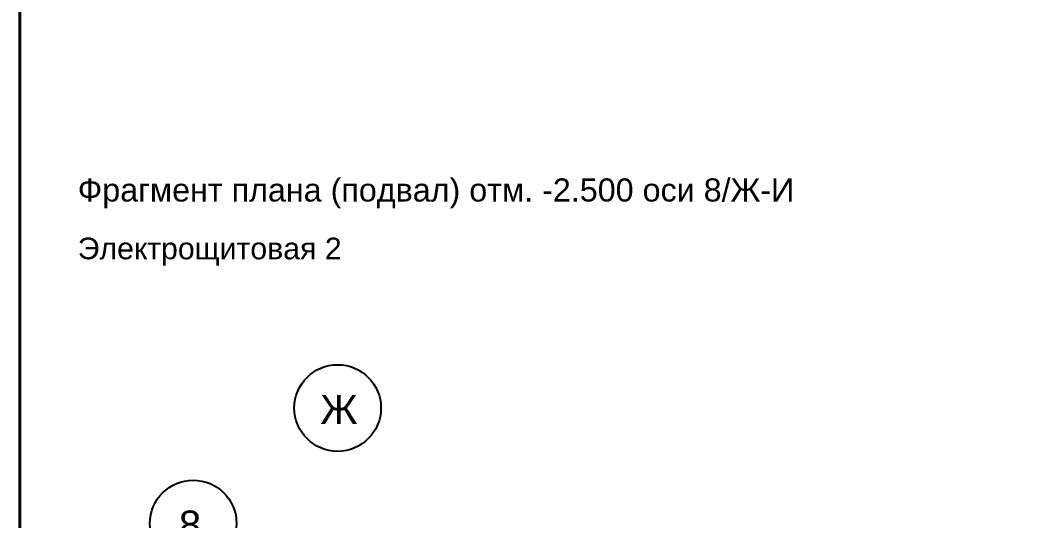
# Model space of a CAD drawing. Header units: millimetres. Extents: x 0 to 351840, y -132678 to 32417.
# Drawn here: x 2520 to 2589, y 159.4 to 194.1 of the extents above; entities that cross this region are included whole.
import ezdxf
from ezdxf.enums import TextEntityAlignment as Align

# ---------------------------------------------------------------- set-up
doc = ezdxf.new("R2010")
doc.units = ezdxf.units.MM
for name, color, linetype in [('AGPT-FRAME', 7, 'Continuous'), ('AGPT-MARK', 7, 'Continuous'), ('AGPT-TEXT', 7, 'Continuous')]:
    doc.layers.add(name, color=color, linetype=linetype)
doc.layers.add('MMX_Штамп', color=7, linetype='Continuous', lineweight=40)
doc.styles.add('AGPT', font='arial.ttf')
doc.styles.add('MMX_Текст', font='isocpeui.ttf', dxfattribs={"height": 200})
doc.styles.get("Standard").update_dxf_attribs({"font": 'arial.ttf'})

# ---------------------------------------------------------------- blocks, each defined once
blk = doc.blocks.new('*U980')
at = {"lineweight": -2}
blk.add_lwpolyline([(-40000, 29200), (-500, 29200), (-500, 500), (-40000, 500)], close=True, dxfattribs=at)
at = {"lineweight": 30, "flags": 104}
for tag, height, p in [('НАИМЕНОВАНИЕ_КОМПЛЕКСА_ИЛИ_НАИМЕНОВАНИЕ_МИКРОРАЙОНА', 200, (-6912.3, 4362.5)), ('НАИМЕНОВАНИЕ_ЗДАНИЯ_СООРУЖЕНИЯ', 250, (-9284.2, 3136)), ('НАИМЕНОВАНИЕ_ЧЕРТЕЖА', 250, (-9168.5, 1636))]:
    blk.add_attdef(tag, text='', height=height, dxfattribs=at).set_placement(p, align=Align.MIDDLE_CENTER)
at = {"color": 0, "style": 'MMX_Текст'}
for tag, p in [('39-25/1-ЭО', (-2715.6, 5376.4)), ('Р¤РћР\xa0РњРђРў', (-3731.3, 50))]:
    blk.add_attdef(tag, p, '', height=250, dxfattribs=at)
for tag, p in [('Р›Р\x98РЎРў', (-3249.9, 2500)), ('Р›Р\x98РЎРўРћР’', (-1499.9, 2500))]:
    blk.add_attdef(tag, text='', height=250, dxfattribs=at).set_placement(p, align=Align.MIDDLE_CENTER)
blk = doc.blocks.new('AGPT_Frame_A3_v2')
at = {"layer": 'MMX_Штамп', "color": 0}
blk.add_blockref('*U980', (42000, 25), dxfattribs=at)

msp = doc.modelspace()

# ---------------------------------------------------------------- linework, layer by layer
at = {"layer": 'AGPT-MARK'}
for centre in [(2542, 167.2), (2532, 159.2)]:
    msp.add_circle(centre, 3, dxfattribs=at)

# ---------------------------------------------------------------- block references
at = {"layer": 'AGPT-FRAME', "xscale": 0.00999999999999996, "yscale": 0.00999999999999996}
msp.add_blockref('AGPT_Frame_A3_v2', (2500, 0), dxfattribs=at)

# ---------------------------------------------------------------- texts
at = {"layer": 'AGPT-MARK', "style": 'AGPT'}
for s, p in [('Ж', (2540.8, 166.1)), ('8', (2531, 158.1))]:
    msp.add_text(s, height=2, dxfattribs=at).set_placement(p)
at = {"layer": 'AGPT-TEXT', "style": 'AGPT'}
for s, height, p in [('Фрагмент плана (подвал) отм. -2.500 оси 8/Ж-И', 1.6, (2524, 181.5)), ('Электрощитовая 2', 1.5, (2524, 177.5))]:
    msp.add_text(s, height=height, dxfattribs=at).set_placement(p)

doc.saveas('drawing.dxf')
